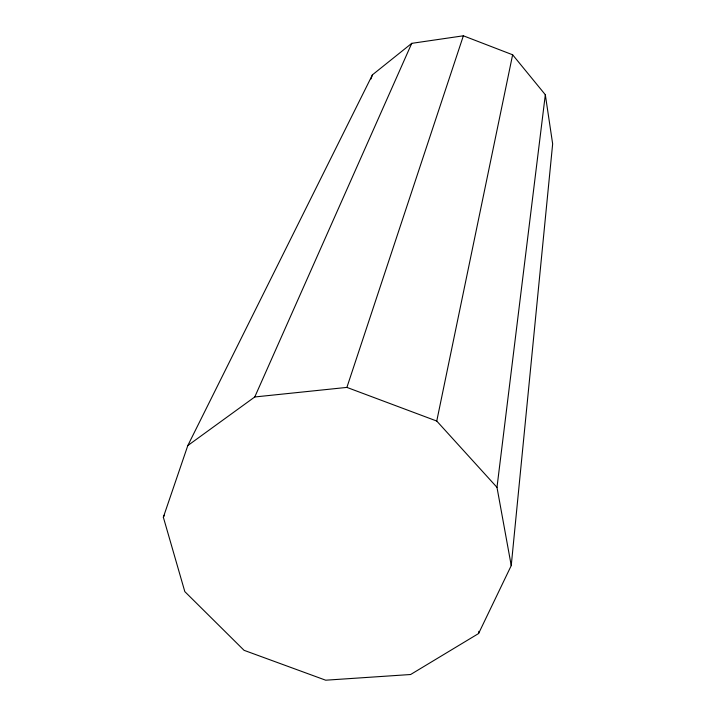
<?xml version="1.0" encoding="UTF-8"?>
<svg xmlns="http://www.w3.org/2000/svg" width="716" height="716" viewBox="0 0 716 716"><rect width="100%" height="100%" fill="white"/><g stroke="black" fill="none" stroke-linecap="round" stroke-linejoin="round"><path stroke-width="1.07" d="M511.242 565.604L552.654 143.889L545.323 94.727L512.629 54.783L463.368 35.8L411.736 43.345L372.445 74.822L187.807 445.558L163.346 517.229L184.817 591.613L244.058 650.316L325.69 680.2L410.617 674.508L478.583 633.535L511.242 565.604L496.985 487.363L545.323 94.727M478.583 633.535L478.852 631.315M496.985 487.363L436.751 421.044L512.629 54.783M187.807 445.558L254.762 396.968L346.893 387.401L463.368 35.8M370.942 78.993L372.445 74.822M254.762 396.968L411.736 43.345M163.346 517.229L164.322 515.225M346.893 387.401L436.751 421.044"/></g></svg>
